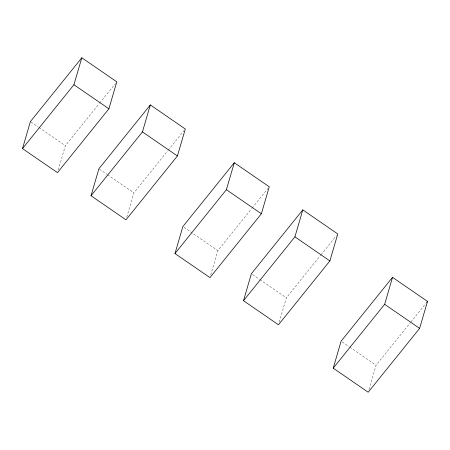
<?xml version="1.0" encoding="UTF-8"?>
<svg xmlns="http://www.w3.org/2000/svg" width="450" height="450" viewBox="0 0 450 450"><rect width="100%" height="100%" fill="white"/><g stroke="black" fill="none" stroke-linecap="round" stroke-linejoin="round"><path stroke-width="0.34" stroke-dasharray="2.25 1.69" d="M58.264 169.965L65.357 145.693L99.203 103.669M126.776 217.131L133.875 192.859L167.721 150.834M210.735 274.922L217.834 250.65L251.679 208.626M279.253 322.088L286.352 297.816L320.631 255.246M368.978 389.537L376.076 365.265L410.361 322.695M99.641 103.123L115.464 83.475M168.159 150.289L183.982 130.641M252.118 208.08L267.941 188.438M321.075 254.7L336.459 235.597M410.799 322.149L425.739 303.593M30.96 122.017L38.413 127.147M38.987 127.541L65.357 145.693M99.472 169.178L106.926 174.308M107.499 174.707L133.875 192.859M184.005 227.368L217.834 250.65M252.523 274.528L259.403 279.264M259.976 279.664L286.352 297.816M342.248 341.983L349.127 346.719M349.701 347.113L376.076 365.265"/><path stroke-width="0.67" d="M22.5 148.59L30.386 121.624L81.81 57.769L116.786 81.838L108.9 108.804L57.471 172.659L22.5 148.59L73.924 84.735L81.81 57.769M91.018 195.75L98.899 168.784L150.328 104.929L185.299 129.004L177.412 155.97L125.989 219.825L91.018 195.75L142.442 131.895L150.328 104.929M174.977 253.547L182.863 226.581L234.287 162.726L269.257 186.795L261.371 213.767L209.947 277.622L174.977 253.547L226.401 189.692L234.287 162.726M243.489 300.707L251.376 273.741L302.799 209.886L337.776 233.961L329.889 260.927L278.466 324.782L243.489 300.707L294.919 236.852L302.799 209.886M333.214 368.162L341.1 341.196L392.529 277.341L427.5 301.41L419.614 328.376L368.19 392.231L333.214 368.162L384.643 304.307L392.529 277.341M426.623 302.501L427.5 301.41M73.924 84.735L108.9 108.804M142.442 131.895L177.412 155.97M226.401 189.692L261.371 213.767M294.919 236.852L329.889 260.927M384.643 304.307L419.614 328.376"/></g></svg>
